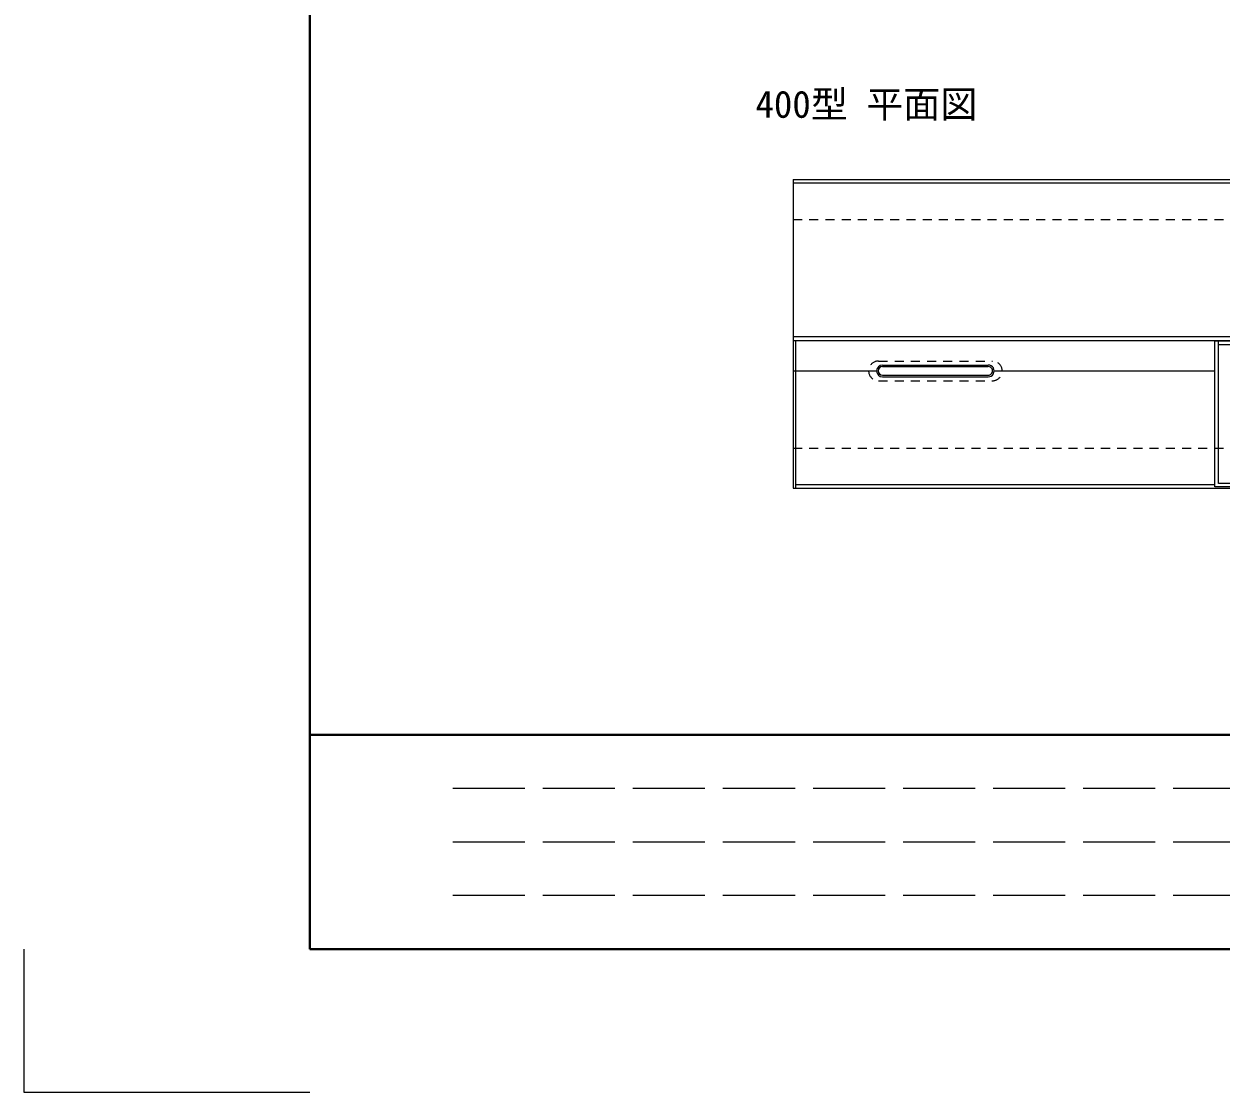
# Model space of a CAD drawing. Units: millimetres at full size; details may follow other scales. Extents: x -3301 to 90699, y 107523 to 139162.
# Drawn here: x 12324 to 14418, y 128249 to 130118 of the extents above; entities that cross this region are included whole.
import ezdxf
from ezdxf.enums import TextEntityAlignment as Align

# ---------------------------------------------------------------- set-up
doc = ezdxf.new("R2010")
doc.units = ezdxf.units.MM
doc.header["$LTSCALE"] = 21
doc.linetypes.add('DASHED', pattern=[7.5, 6, -1.5])
doc.linetypes.add('USER1', pattern=[1.35, 0.75, -0.6])
for name, color, linetype, lineweight in [('0_2', 7, 'USER1', 9), ('Defpoints_3', 7, 'Continuous', 13), ('図枠', 7, 'Continuous', 5), ('本体', 2, 'Continuous', 9), ('ｸﾞﾚｰﾁﾝｸﾞ', 7, 'USER1', 9)]:
    doc.layers.add(name, color=color, linetype=linetype, lineweight=lineweight)
doc.styles.add('ＭＳ ゴシック', font='')
doc.styles.get('ＭＳ ゴシック').set_extended_font_data('MS Gothic')

msp = doc.modelspace()

# ---------------------------------------------------------------- linework, layer by layer
at = {"layer": 'Defpoints_3'}
for p, q in [((12324.21, 128499.01), (12324.21, 128249.01)), ((12324.21, 128249.01), (12824.21, 128249.01))]:
    msp.add_line(p, q, dxfattribs=at)
at = {"layer": '図枠', "lineweight": 40}
for p, q in [((12824.21, 128499.01), (12824.21, 135424.01)), ((12824.21, 128874.01), (22574.21, 128874.01)), ((12824.21, 128499.01), (22574.21, 128499.01))]:
    msp.add_line(p, q, dxfattribs=at)
at = {"layer": '図枠', "linetype": 'DASHED', "lineweight": 9}
for p, q in [((16980.46, 128780.26), (13074.21, 128780.26)), ((16980.46, 128686.51), (13074.21, 128686.51)), ((16980.46, 128592.76), (13074.21, 128592.76))]:
    msp.add_line(p, q, dxfattribs=at)
at = {"layer": '本体', "lineweight": 20}
for p, q in [((13669.51, 129846.16), (15667.51, 129846.16)), ((13669.51, 129846.16), (13669.51, 129306.16)), ((13826.01, 129518.66), (14011.01, 129518.66)), ((13826.01, 129503.66), (14010.85, 129503.66)), ((13669.51, 129306.16), (15667.51, 129306.16))]:
    msp.add_line(p, q, dxfattribs=at)
at = {"layer": '本体', "color": 7, "lineweight": 5}
for p, q in [((13669.51, 129840.16), (15667.51, 129840.16)), ((13674.01, 129564.16), (13674.01, 129306.16)), ((13674.01, 129312.16), (14407.5, 129312.16))]:
    msp.add_line(p, q, dxfattribs=at)
at = {"layer": '本体', "color": 7, "linetype": 'USER1'}
for p, q in [((13669.51, 129776.16), (15667.51, 129776.16)), ((13669.51, 129376.16), (15667.51, 129376.16))]:
    msp.add_line(p, q, dxfattribs=at)
at = {"layer": '本体'}
for p, q in [((13669.51, 129571.16), (15667.51, 129571.16)), ((13669.51, 129564.16), (15667.51, 129564.16)), ((13669.51, 129511.16), (13815.69, 129511.16)), ((14021.32, 129511.05), (14407.5, 129511.19))]:
    msp.add_line(p, q, dxfattribs=at)
at = {"layer": '本体', "color": 7, "linetype": 'USER1', "lineweight": 5}
for p, q in [((13818.92, 129528.43), (14018.09, 129528.43)), ((13819.03, 129493.89), (14017.98, 129493.88))]:
    msp.add_line(p, q, dxfattribs=at)
at = {"layer": '本体', "color": 4, "lineweight": 5}
for p, q in [((13826.01, 129521.47), (14011.01, 129521.47)), ((13826.01, 129500.84), (14010.83, 129500.84))]:
    msp.add_line(p, q, dxfattribs=at)
at = {"layer": '本体', "color": 7, "linetype": 'USER1', "lineweight": 5}
for centre, start, end in [((13818.92, 129511.16), 90, 270.35101), ((14018.09, 129511.16), 269.64801, 89.99902)]:
    msp.add_arc(centre, 17.27, start, end, dxfattribs=at)
at = {"layer": '本体', "color": 4, "lineweight": 5}
for centre, start, end in [((13826.01, 129511.16), 90, 270), ((14011.01, 129511.16), 268.99771, 89.99902)]:
    msp.add_arc(centre, 10.31, start, end, dxfattribs=at)
at = {"layer": '本体', "lineweight": 20}
for centre, start, end in [((13826.01, 129511.16), 90, 270), ((14011.01, 129511.16), 268.82457, 89.99902)]:
    msp.add_arc(centre, 7.5, start, end, dxfattribs=at)
at = {"layer": 'ｸﾞﾚｰﾁﾝｸﾞ', "linetype": 'Continuous'}
for p, q in [((14407.5, 129308.12), (14407.5, 129563.07)), ((14929.5, 129563.07), (14407.5, 129563.07)), ((14413.5, 129314.12), (14413.5, 129563.07)), ((14923.5, 129557.07), (14413.5, 129557.07)), ((14929.5, 129308.12), (14407.5, 129308.12)), ((14923.5, 129314.12), (14413.5, 129314.12))]:
    msp.add_line(p, q, dxfattribs=at)

# ---------------------------------------------------------------- texts
at = {"layer": '0_2', "style": 'ＭＳ ゴシック'}
msp.add_text('400型 平面図', height=47.47, dxfattribs=at).set_placement((13603.66, 129939.94), align=Align.BOTTOM_LEFT)

doc.saveas('drawing.dxf')
